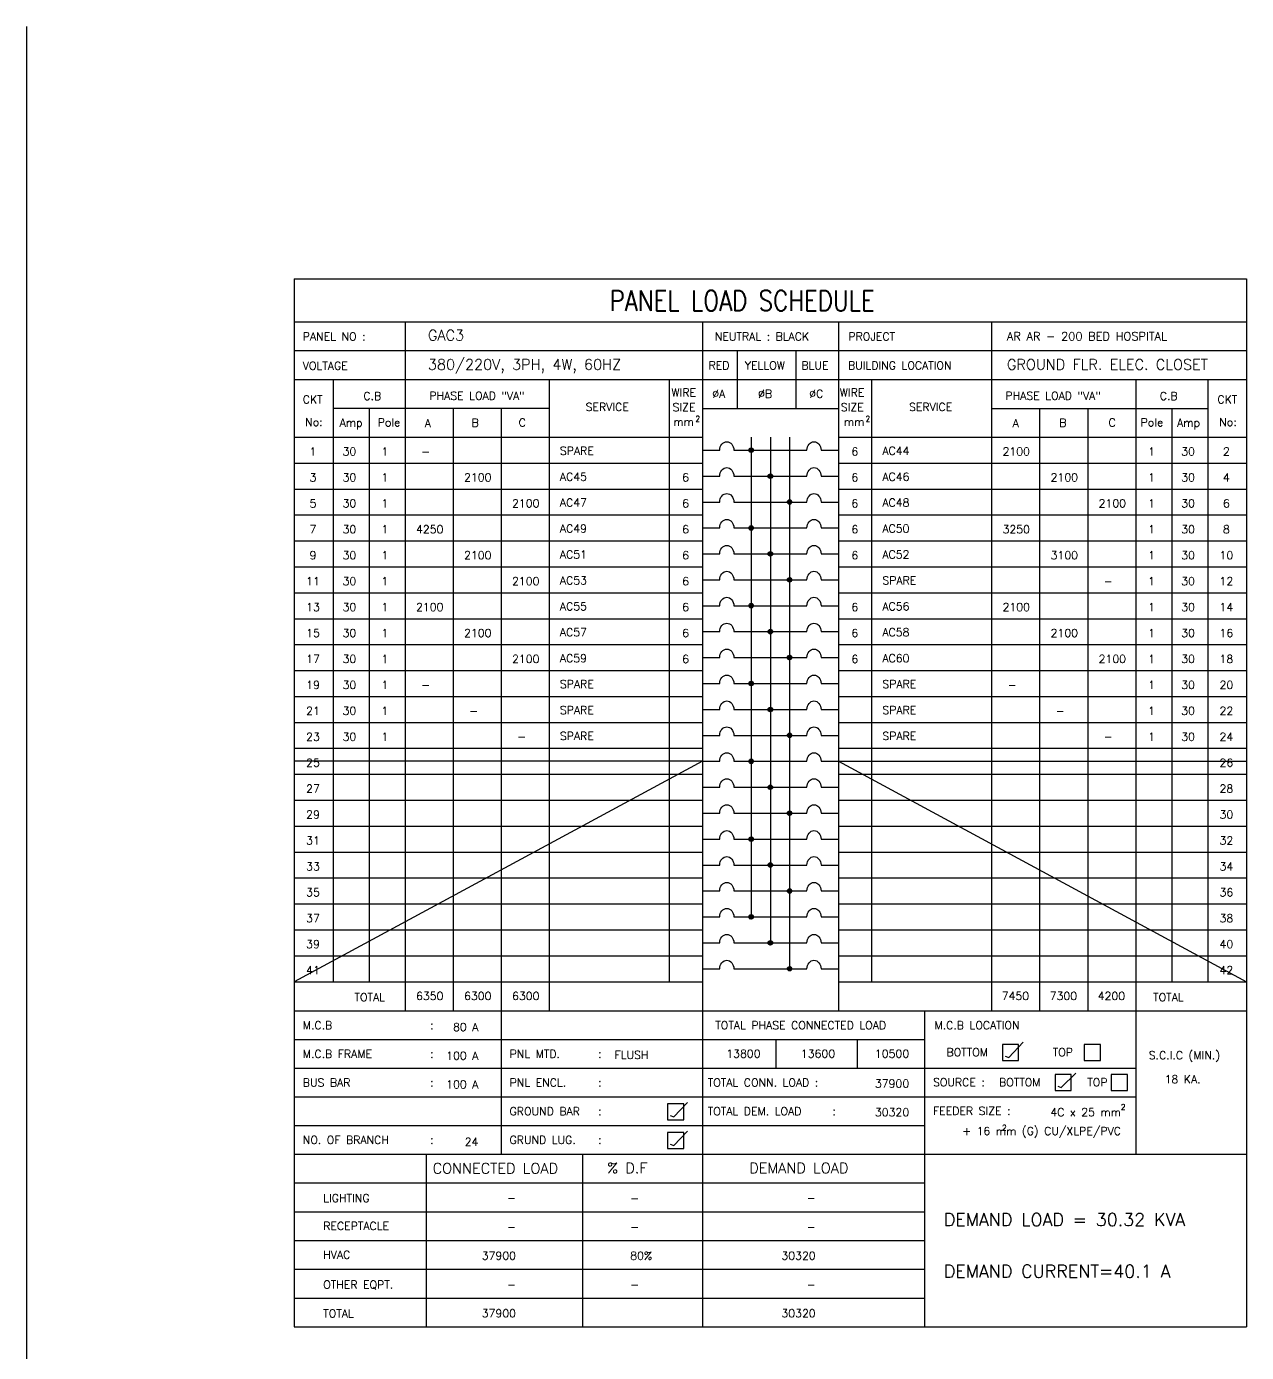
# Model space of a CAD drawing. Extents: x -146780 to -146669, y -1542 to -1454.
# Drawn here: x -146711.63 to -146684.99, y -1483.18 to -1454.23 of the extents above; entities that cross this region are included whole.
import ezdxf
from ezdxf.enums import TextEntityAlignment as Align

# ---------------------------------------------------------------- set-up
doc = ezdxf.new("R2010")
doc.units = 0
doc.header["$MEASUREMENT"] = 0
for name, color, linetype in [('BORDER', 4, 'CONTINUOUS'), ('E-TXT', 2, 'CONTINUOUS'), ('PANEL', 2, 'CONTINUOUS')]:
    doc.layers.add(name, color=color, linetype=linetype)
doc.styles.add('ROMANS', font='ROMANS.shx', dxfattribs={"height": 0.4})
pattern_1 = [(315, (58337.122361, 581.841381), (0.00864749998874, 0.00864749998874), [])]
pattern_2 = [(315, (58337.122361, 580.14324), (0.00864749998874, 0.00864749998874), [])]
pattern_3 = [(315, (58337.122361, 578.445099), (0.00864749998874, 0.00864749998874), [])]
pattern_4 = [(315, (58337.122361, 576.746957), (0.00864749998874, 0.00864749998874), [])]
pattern_5 = [(315, (58337.122361, 575.048816), (0.00864749998874, 0.00864749998874), [])]
pattern_6 = [(315, (58337.122361, 573.350675), (0.00864749998874, 0.00864749998874), [])]

msp = doc.modelspace()

# ---------------------------------------------------------------- hatches: boundary and pattern name
at = {"layer": 'PANEL', "linetype": 'Continuous'}
h = msp.add_hatch(dxfattribs=at)
h.set_pattern_fill('ANSI31', color=256, scale=0.068485, angle=406.041, style=0)
h.set_pattern_definition([(91.040959325, (58337.122361, 581.841381), (-0.00855917542476, -0.00015552164567), [])])
h.paths.add_polyline_path([(-146695.854, -1463.477, 1), (-146695.756, -1463.477, 1)])
h = msp.add_hatch(dxfattribs=at)
h.set_pattern_fill('ANSI31', color=256, scale=0.097835, angle=270, style=0)
h.set_pattern_definition(pattern_1)
h.paths.add_polyline_path([(-146695.435, -1464.043, 1), (-146695.337, -1464.043, 1)])
h = msp.add_hatch(dxfattribs=at)
h.set_pattern_fill('ANSI31', color=256, scale=0.097835, angle=270, style=0)
h.set_pattern_definition(pattern_1)
h.paths.add_polyline_path([(-146694.918, -1464.609, 1), (-146695.016, -1464.609, 1)])
h = msp.add_hatch(dxfattribs=at)
h.set_pattern_fill('ANSI31', color=256, scale=0.097835, angle=270, style=0)
h.set_pattern_definition(pattern_1)
h.paths.add_polyline_path([(-146695.756, -1465.175, 1), (-146695.854, -1465.175, 1)])
h = msp.add_hatch(dxfattribs=at)
h.set_pattern_fill('ANSI31', color=256, scale=0.097835, angle=270, style=0)
h.set_pattern_definition(pattern_1)
h.paths.add_polyline_path([(-146695.337, -1465.741, 1), (-146695.435, -1465.741, 1)])
h = msp.add_hatch(dxfattribs=at)
h.set_pattern_fill('ANSI31', color=256, scale=0.097835, angle=270, style=0)
h.set_pattern_definition(pattern_1)
h.paths.add_polyline_path([(-146694.918, -1466.307, 1), (-146695.016, -1466.307, 1)])
h = msp.add_hatch(dxfattribs=at)
h.set_pattern_fill('ANSI31', color=256, scale=0.097835, angle=270, style=0)
h.set_pattern_definition(pattern_2)
h.paths.add_polyline_path([(-146695.756, -1466.873, 1), (-146695.854, -1466.873, 1)])
h = msp.add_hatch(dxfattribs=at)
h.set_pattern_fill('ANSI31', color=256, scale=0.097835, angle=270, style=0)
h.set_pattern_definition(pattern_2)
h.paths.add_polyline_path([(-146695.337, -1467.439, 1), (-146695.435, -1467.439, 1)])
h = msp.add_hatch(dxfattribs=at)
h.set_pattern_fill('ANSI31', color=256, scale=0.097835, angle=270, style=0)
h.set_pattern_definition(pattern_2)
h.paths.add_polyline_path([(-146694.918, -1468.005, 1), (-146695.016, -1468.005, 1)])
h = msp.add_hatch(dxfattribs=at)
h.set_pattern_fill('ANSI31', color=256, scale=0.097835, angle=270, style=0)
h.set_pattern_definition(pattern_3)
h.paths.add_polyline_path([(-146695.756, -1468.571, 1), (-146695.854, -1468.571, 1)])
h = msp.add_hatch(dxfattribs=at)
h.set_pattern_fill('ANSI31', color=256, scale=0.097835, angle=270, style=0)
h.set_pattern_definition(pattern_3)
h.paths.add_polyline_path([(-146695.337, -1469.137, 1), (-146695.435, -1469.137, 1)])
h = msp.add_hatch(dxfattribs=at)
h.set_pattern_fill('ANSI31', color=256, scale=0.097835, angle=270, style=0)
h.set_pattern_definition(pattern_3)
h.paths.add_polyline_path([(-146694.918, -1469.703, 1), (-146695.016, -1469.703, 1)])
h = msp.add_hatch(dxfattribs=at)
h.set_pattern_fill('ANSI31', color=256, scale=0.097835, angle=270, style=0)
h.set_pattern_definition(pattern_4)
h.paths.add_polyline_path([(-146695.756, -1470.269, 1), (-146695.854, -1470.269, 1)])
h = msp.add_hatch(dxfattribs=at)
h.set_pattern_fill('ANSI31', color=256, scale=0.097835, angle=270, style=0)
h.set_pattern_definition(pattern_4)
h.paths.add_polyline_path([(-146695.337, -1470.836, 1), (-146695.435, -1470.836, 1)])
h = msp.add_hatch(dxfattribs=at)
h.set_pattern_fill('ANSI31', color=256, scale=0.097835, angle=270, style=0)
h.set_pattern_definition(pattern_4)
h.paths.add_polyline_path([(-146694.918, -1471.402, 1), (-146695.016, -1471.402, 1)])
h = msp.add_hatch(dxfattribs=at)
h.set_pattern_fill('ANSI31', color=256, scale=0.097835, angle=270, style=0)
h.set_pattern_definition(pattern_5)
h.paths.add_polyline_path([(-146695.756, -1471.968, 1), (-146695.854, -1471.968, 1)])
h = msp.add_hatch(dxfattribs=at)
h.set_pattern_fill('ANSI31', color=256, scale=0.097835, angle=270, style=0)
h.set_pattern_definition(pattern_5)
h.paths.add_polyline_path([(-146695.337, -1472.534, 1), (-146695.435, -1472.534, 1)])
h = msp.add_hatch(dxfattribs=at)
h.set_pattern_fill('ANSI31', color=256, scale=0.097835, angle=270, style=0)
h.set_pattern_definition(pattern_5)
h.paths.add_polyline_path([(-146694.918, -1473.1, 1), (-146695.016, -1473.1, 1)])
h = msp.add_hatch(dxfattribs=at)
h.set_pattern_fill('ANSI31', color=256, scale=0.097835, angle=270, style=0)
h.set_pattern_definition(pattern_6)
h.paths.add_polyline_path([(-146695.756, -1473.666, 1), (-146695.854, -1473.666, 1)])
h = msp.add_hatch(dxfattribs=at)
h.set_pattern_fill('ANSI31', color=256, scale=0.097835, angle=270, style=0)
h.set_pattern_definition(pattern_6)
h.paths.add_polyline_path([(-146695.337, -1474.232, 1), (-146695.435, -1474.232, 1)])
h = msp.add_hatch(dxfattribs=at)
h.set_pattern_fill('ANSI31', color=256, scale=0.097835, angle=270, style=0)
h.set_pattern_definition(pattern_6)
h.paths.add_polyline_path([(-146694.918, -1474.798, 1), (-146695.016, -1474.798, 1)])

# ---------------------------------------------------------------- linework, layer by layer
at = {"layer": 'BORDER', "color": 1}
msp.add_line((-146711.628, -1454.228), (-146711.628, -1541.622), dxfattribs=at)
at = {"layer": 'PANEL', "color": 6}
for p, q in [((-146705.781, -1459.735), (-146684.991, -1459.735)), ((-146705.781, -1459.735), (-146705.781, -1482.618)), ((-146684.991, -1459.735), (-146684.991, -1482.618)), ((-146705.781, -1482.618), (-146684.991, -1482.618))]:
    msp.add_line(p, q, dxfattribs=at)
at = {"layer": 'PANEL', "color": 2}
for p, q in [((-146705.781, -1460.678), (-146684.991, -1460.678)), ((-146696.871, -1460.678), (-146696.871, -1475.714)), ((-146693.901, -1460.678), (-146693.901, -1475.714)), ((-146705.781, -1461.936), (-146684.991, -1461.936)), ((-146696.871, -1462.568), (-146693.901, -1462.568)), ((-146705.781, -1475.714), (-146684.991, -1475.714))]:
    msp.add_line(p, q, dxfattribs=at)
at = {"layer": 'PANEL', "color": 11}
for p, q in [((-146703.362, -1460.678), (-146703.362, -1475.714)), ((-146690.555, -1460.678), (-146690.555, -1475.714)), ((-146704.934, -1461.936), (-146704.934, -1475.081)), ((-146700.217, -1461.936), (-146700.217, -1475.714)), ((-146697.597, -1461.936), (-146697.597, -1475.081)), ((-146693.176, -1461.936), (-146693.176, -1475.081)), ((-146687.41, -1461.936), (-146687.41, -1478.844)), ((-146685.838, -1461.936), (-146685.838, -1475.081)), ((-146700.217, -1462.565), (-146704.934, -1462.565)), ((-146704.148, -1462.565), (-146704.148, -1475.081)), ((-146702.314, -1462.565), (-146702.314, -1475.714)), ((-146701.265, -1462.565), (-146701.265, -1478.844)), ((-146690.555, -1462.565), (-146685.838, -1462.565)), ((-146689.507, -1462.565), (-146689.507, -1475.714)), ((-146688.458, -1462.565), (-146688.458, -1475.714)), ((-146686.624, -1462.565), (-146686.624, -1475.081)), ((-146705.781, -1463.194), (-146696.871, -1463.194)), ((-146693.901, -1463.194), (-146684.991, -1463.194)), ((-146705.781, -1463.76), (-146696.871, -1463.76)), ((-146693.901, -1463.76), (-146684.991, -1463.76)), ((-146705.781, -1464.326), (-146696.871, -1464.326)), ((-146693.901, -1464.326), (-146684.991, -1464.326)), ((-146705.781, -1464.892), (-146696.871, -1464.892)), ((-146693.901, -1464.892), (-146684.991, -1464.892)), ((-146705.781, -1465.458), (-146696.871, -1465.458)), ((-146693.901, -1465.458), (-146684.991, -1465.458)), ((-146705.781, -1466.024), (-146696.871, -1466.024)), ((-146693.901, -1466.024), (-146684.991, -1466.024)), ((-146705.781, -1466.59), (-146696.871, -1466.59)), ((-146693.901, -1466.59), (-146684.991, -1466.59)), ((-146705.781, -1467.156), (-146696.871, -1467.156)), ((-146693.901, -1467.156), (-146684.991, -1467.156)), ((-146705.781, -1467.722), (-146696.871, -1467.722)), ((-146693.901, -1467.722), (-146684.991, -1467.722)), ((-146705.781, -1468.288), (-146696.871, -1468.288)), ((-146693.901, -1468.288), (-146684.991, -1468.288)), ((-146705.781, -1468.854), (-146696.871, -1468.854)), ((-146693.901, -1468.854), (-146684.991, -1468.854)), ((-146705.781, -1469.42), (-146696.871, -1469.42)), ((-146693.901, -1469.42), (-146684.991, -1469.42)), ((-146705.781, -1469.986), (-146696.871, -1469.986)), ((-146693.901, -1469.986), (-146684.991, -1469.986)), ((-146705.781, -1470.553), (-146696.871, -1470.553)), ((-146693.901, -1470.553), (-146684.991, -1470.553)), ((-146705.781, -1471.119), (-146696.871, -1471.119)), ((-146693.901, -1471.119), (-146684.991, -1471.119)), ((-146705.781, -1471.685), (-146696.871, -1471.685)), ((-146693.901, -1471.685), (-146684.991, -1471.685)), ((-146705.781, -1472.251), (-146696.871, -1472.251)), ((-146693.901, -1472.251), (-146684.991, -1472.251)), ((-146705.781, -1472.817), (-146696.871, -1472.817)), ((-146693.901, -1472.817), (-146684.991, -1472.817)), ((-146705.781, -1473.383), (-146696.871, -1473.383)), ((-146693.901, -1473.383), (-146684.991, -1473.383)), ((-146705.781, -1473.949), (-146696.871, -1473.949)), ((-146693.901, -1473.949), (-146684.991, -1473.949)), ((-146705.781, -1474.515), (-146696.871, -1474.515)), ((-146693.901, -1474.515), (-146684.991, -1474.515)), ((-146705.781, -1475.081), (-146696.871, -1475.081)), ((-146693.901, -1475.081), (-146684.991, -1475.081)), ((-146696.871, -1475.714), (-146696.871, -1482.618)), ((-146692.019, -1475.714), (-146692.019, -1478.844)), ((-146705.781, -1476.34), (-146692.019, -1476.34)), ((-146695.265, -1476.34), (-146695.265, -1476.966)), ((-146693.495, -1476.34), (-146693.495, -1476.966)), ((-146705.781, -1476.966), (-146687.41, -1476.966)), ((-146705.781, -1477.592), (-146687.41, -1477.592)), ((-146705.781, -1478.218), (-146692.019, -1478.218)), ((-146705.781, -1478.844), (-146684.991, -1478.844)), ((-146702.9, -1478.844), (-146702.9, -1482.618)), ((-146699.492, -1478.844), (-146699.492, -1482.618)), ((-146692.019, -1478.844), (-146692.019, -1482.618)), ((-146705.781, -1479.473), (-146692.019, -1479.473)), ((-146705.781, -1480.102), (-146692.019, -1480.102)), ((-146705.781, -1480.731), (-146692.019, -1480.731)), ((-146705.781, -1481.36), (-146692.019, -1481.36)), ((-146705.781, -1481.989), (-146692.019, -1481.989))]:
    msp.add_line(p, q, dxfattribs=at)
at = {"layer": 'PANEL'}
for p, q in [((-146705.781, -1461.304), (-146684.991, -1461.304)), ((-146696.101, -1462.568), (-146696.101, -1461.304)), ((-146694.825, -1462.568), (-146694.825, -1461.304)), ((-146695.805, -1463.194), (-146695.805, -1473.666)), ((-146695.386, -1463.194), (-146695.386, -1474.232)), ((-146694.967, -1463.194), (-146694.967, -1474.798)), ((-146696.871, -1463.477), (-146696.492, -1463.477)), ((-146696.184, -1463.477), (-146694.588, -1463.477)), ((-146694.28, -1463.477), (-146693.901, -1463.477)), ((-146696.871, -1464.043), (-146696.492, -1464.043)), ((-146696.184, -1464.043), (-146694.588, -1464.043)), ((-146694.28, -1464.043), (-146693.901, -1464.043)), ((-146696.871, -1464.609), (-146696.492, -1464.609)), ((-146696.184, -1464.609), (-146694.588, -1464.609)), ((-146694.28, -1464.609), (-146693.901, -1464.609)), ((-146696.871, -1465.175), (-146696.492, -1465.175)), ((-146696.184, -1465.175), (-146694.588, -1465.175)), ((-146694.28, -1465.175), (-146693.901, -1465.175)), ((-146696.871, -1465.741), (-146696.492, -1465.741)), ((-146696.184, -1465.741), (-146694.588, -1465.741)), ((-146694.28, -1465.741), (-146693.901, -1465.741)), ((-146696.871, -1466.307), (-146696.492, -1466.307)), ((-146696.184, -1466.307), (-146694.588, -1466.307)), ((-146694.28, -1466.307), (-146693.901, -1466.307)), ((-146696.871, -1466.873), (-146696.492, -1466.873)), ((-146696.184, -1466.873), (-146694.588, -1466.873)), ((-146694.28, -1466.873), (-146693.901, -1466.873)), ((-146696.871, -1467.439), (-146696.492, -1467.439)), ((-146696.184, -1467.439), (-146694.588, -1467.439)), ((-146694.28, -1467.439), (-146693.901, -1467.439)), ((-146696.871, -1468.005), (-146696.492, -1468.005)), ((-146696.184, -1468.005), (-146694.588, -1468.005)), ((-146694.28, -1468.005), (-146693.901, -1468.005)), ((-146696.871, -1468.571), (-146696.492, -1468.571)), ((-146696.184, -1468.571), (-146694.588, -1468.571)), ((-146694.28, -1468.571), (-146693.901, -1468.571)), ((-146696.871, -1469.137), (-146696.492, -1469.137)), ((-146696.184, -1469.137), (-146694.588, -1469.137)), ((-146694.28, -1469.137), (-146693.901, -1469.137)), ((-146696.871, -1469.703), (-146696.492, -1469.703)), ((-146696.184, -1469.703), (-146694.588, -1469.703)), ((-146694.28, -1469.703), (-146693.901, -1469.703)), ((-146696.871, -1470.269), (-146696.492, -1470.269)), ((-146696.184, -1470.269), (-146694.588, -1470.269)), ((-146694.28, -1470.269), (-146693.901, -1470.269)), ((-146696.871, -1470.836), (-146696.492, -1470.836)), ((-146696.184, -1470.836), (-146694.588, -1470.836)), ((-146694.28, -1470.836), (-146693.901, -1470.836)), ((-146696.871, -1471.402), (-146696.492, -1471.402)), ((-146696.184, -1471.402), (-146694.588, -1471.402)), ((-146694.28, -1471.402), (-146693.901, -1471.402)), ((-146696.871, -1471.968), (-146696.492, -1471.968)), ((-146696.184, -1471.968), (-146694.588, -1471.968)), ((-146694.28, -1471.968), (-146693.901, -1471.968)), ((-146696.871, -1472.534), (-146696.492, -1472.534)), ((-146696.184, -1472.534), (-146694.588, -1472.534)), ((-146694.28, -1472.534), (-146693.901, -1472.534)), ((-146696.871, -1473.1), (-146696.492, -1473.1)), ((-146696.184, -1473.1), (-146694.588, -1473.1)), ((-146694.28, -1473.1), (-146693.901, -1473.1)), ((-146696.871, -1473.666), (-146696.492, -1473.666)), ((-146696.184, -1473.666), (-146694.588, -1473.666)), ((-146694.28, -1473.666), (-146693.901, -1473.666)), ((-146696.871, -1474.232), (-146696.492, -1474.232)), ((-146696.184, -1474.232), (-146694.588, -1474.232)), ((-146694.28, -1474.232), (-146693.901, -1474.232)), ((-146696.871, -1474.798), (-146696.492, -1474.798)), ((-146696.184, -1474.798), (-146694.588, -1474.798)), ((-146694.28, -1474.798), (-146693.901, -1474.798)), ((-146690.183, -1476.734), (-146689.864, -1476.401)), ((-146690.259, -1476.703), (-146690.183, -1476.734)), ((-146689.036, -1477.389), (-146688.717, -1477.076)), ((-146689.111, -1477.359), (-146689.036, -1477.389)), ((-146697.496, -1478.029), (-146697.197, -1477.717)), ((-146697.571, -1477.999), (-146697.496, -1478.029)), ((-146697.496, -1478.657), (-146697.197, -1478.344)), ((-146697.571, -1478.627), (-146697.496, -1478.657))]:
    msp.add_line(p, q, dxfattribs=at)
at = {"layer": 'PANEL', "color": 7}
for p, q in [((-146696.871, -1470.269), (-146705.781, -1475.081)), ((-146696.871, -1470.269), (-146705.781, -1470.269)), ((-146693.901, -1470.269), (-146684.991, -1475.081)), ((-146693.901, -1470.269), (-146684.991, -1470.269))]:
    msp.add_line(p, q, dxfattribs=at)
at = {"layer": 'PANEL', "color": 11}
for points in [[(-146689.966, -1476.45), (-146690.316, -1476.45), (-146690.316, -1476.8), (-146689.966, -1476.8)], [(-146688.182, -1476.45), (-146688.532, -1476.45), (-146688.532, -1476.8), (-146688.182, -1476.8)], [(-146688.819, -1477.106), (-146689.169, -1477.106), (-146689.169, -1477.455), (-146688.819, -1477.455)], [(-146687.592, -1477.106), (-146687.942, -1477.106), (-146687.942, -1477.455), (-146687.592, -1477.455)], [(-146697.279, -1477.746), (-146697.629, -1477.746), (-146697.629, -1478.095), (-146697.279, -1478.095)], [(-146697.279, -1478.374), (-146697.629, -1478.374), (-146697.629, -1478.723), (-146697.279, -1478.723)]]:
    msp.add_lwpolyline(points, close=True, dxfattribs=at)
at = {"layer": 'PANEL'}
for centre in [(-146695.805, -1463.477), (-146695.386, -1464.043), (-146694.967, -1464.609), (-146695.805, -1465.175), (-146695.386, -1465.741), (-146694.967, -1466.307), (-146695.805, -1466.873), (-146695.386, -1467.439), (-146694.967, -1468.005), (-146695.805, -1468.571), (-146695.386, -1469.137), (-146694.967, -1469.703), (-146695.805, -1470.269), (-146695.386, -1470.836), (-146694.967, -1471.402), (-146695.805, -1471.968), (-146695.386, -1472.534), (-146694.967, -1473.1), (-146695.805, -1473.666), (-146695.386, -1474.232), (-146694.967, -1474.798)]:
    msp.add_circle(centre, 0.0489, dxfattribs=at)
at = {"layer": 'PANEL', "extrusion": (0, 0, -1)}
for centre in [(-146696.338, -1463.477), (-146694.434, -1463.477), (-146696.338, -1464.043), (-146694.434, -1464.043), (-146696.338, -1464.609), (-146694.434, -1464.609), (-146696.338, -1465.175), (-146694.434, -1465.175), (-146696.338, -1465.741), (-146694.434, -1465.741), (-146696.338, -1466.307), (-146694.434, -1466.307), (-146696.338, -1466.873), (-146694.434, -1466.873), (-146696.338, -1467.439), (-146694.434, -1467.439), (-146696.338, -1468.005), (-146694.434, -1468.005), (-146696.338, -1468.571), (-146694.434, -1468.571), (-146696.338, -1469.137), (-146694.434, -1469.137), (-146696.338, -1469.703), (-146694.434, -1469.703), (-146696.338, -1470.269), (-146694.434, -1470.269), (-146696.338, -1470.836), (-146694.434, -1470.836), (-146696.338, -1471.402), (-146694.434, -1471.402), (-146696.338, -1471.968), (-146694.434, -1471.968), (-146696.338, -1472.534), (-146694.434, -1472.534), (-146696.338, -1473.1), (-146694.434, -1473.1), (-146696.338, -1473.666), (-146694.434, -1473.666), (-146696.338, -1474.232), (-146694.434, -1474.232), (-146696.338, -1474.798), (-146694.434, -1474.798)]:
    msp.add_ellipse(centre, major_axis=(0, 0.185), ratio=0.833333, start_param=-1.570796, end_param=1.570796, dxfattribs=at)

# ---------------------------------------------------------------- texts
at = {"layer": 'E-TXT', "style": 'ROMANS'}
for s, height, p in [('GAC3', 0.2306, (-146702.864, -1461.083)), ('AR AR - 200 BED HOSPITAL', 0.18169, (-146690.222, -1461.081)), ('380/220V, 3PH, 4W, 60HZ', 0.23061, (-146702.864, -1461.723)), ('GROUND FLR. ELEC. CLOSET', 0.23061, (-146690.222, -1461.723)), ('30', 0.1747, (-146704.726, -1463.593)), ('30', 0.1747, (-146686.416, -1463.593)), ('30', 0.1747, (-146704.726, -1464.159)), ('30', 0.1747, (-146686.416, -1464.159)), ('30', 0.1747, (-146704.726, -1464.726)), ('30', 0.1747, (-146686.416, -1464.726)), ('30', 0.1747, (-146704.726, -1465.292)), ('30', 0.1747, (-146686.416, -1465.292)), ('30', 0.1747, (-146704.726, -1465.858)), ('30', 0.1747, (-146686.416, -1465.858)), ('30', 0.1747, (-146704.726, -1466.424)), ('30', 0.1747, (-146686.416, -1466.424)), ('30', 0.1747, (-146704.726, -1466.99)), ('30', 0.1747, (-146686.416, -1466.99)), ('30', 0.1747, (-146704.726, -1467.556)), ('30', 0.1747, (-146686.416, -1467.556)), ('30', 0.1747, (-146704.726, -1468.122)), ('30', 0.1747, (-146686.416, -1468.122)), ('30', 0.1747, (-146704.726, -1468.688)), ('30', 0.1747, (-146686.416, -1468.688)), ('30', 0.1747, (-146704.726, -1469.254)), ('30', 0.1747, (-146686.416, -1469.254)), ('30', 0.1747, (-146704.726, -1469.82)), ('30', 0.1747, (-146686.416, -1469.82))]:
    msp.add_text(s, height=height, dxfattribs=at).set_placement(p)
for s, p in [('1', (-146703.801, -1463.507)), ('6', (-146693.542, -1463.507)), ('1', (-146687.063, -1463.507)), ('1', (-146703.801, -1464.073)), ('6', (-146697.237, -1464.073)), ('6', (-146693.542, -1464.073)), ('1', (-146687.063, -1464.073)), ('1', (-146703.801, -1464.639)), ('6', (-146697.237, -1464.639)), ('6', (-146693.542, -1464.639)), ('1', (-146687.063, -1464.639)), ('1', (-146703.801, -1465.205)), ('6', (-146697.237, -1465.205)), ('6', (-146693.542, -1465.205)), ('1', (-146687.063, -1465.205)), ('1', (-146703.801, -1465.771)), ('6', (-146697.237, -1465.771)), ('6', (-146693.542, -1465.771)), ('1', (-146687.063, -1465.771)), ('1', (-146703.801, -1466.337)), ('6', (-146697.237, -1466.337)), ('1', (-146687.063, -1466.337)), ('1', (-146703.801, -1466.903)), ('6', (-146697.237, -1466.903)), ('6', (-146693.542, -1466.903)), ('1', (-146687.063, -1466.903)), ('1', (-146703.801, -1467.469)), ('6', (-146697.237, -1467.469)), ('6', (-146693.542, -1467.469)), ('1', (-146687.063, -1467.469)), ('1', (-146703.801, -1468.036)), ('6', (-146697.237, -1468.036)), ('6', (-146693.542, -1468.036)), ('1', (-146687.063, -1468.036)), ('1', (-146703.801, -1468.602)), ('1', (-146687.063, -1468.602)), ('1', (-146703.801, -1469.168)), ('1', (-146687.063, -1469.168)), ('1', (-146703.801, -1469.734)), ('1', (-146687.063, -1469.734))]:
    msp.add_text(s, height=0.175, dxfattribs=at).set_placement(p, align=Align.MIDDLE)
for s, height, p in [('-', 0.175, (-146702.817, -1463.593)), ('2100', 0.1747, (-146689.718, -1463.593)), ('2100', 0.1747, (-146701.476, -1464.159)), ('2100', 0.1747, (-146688.669, -1464.159)), ('2100', 0.1747, (-146700.428, -1464.726)), ('2100', 0.1747, (-146687.621, -1464.726)), ('4250', 0.1747, (-146702.525, -1465.292)), ('3250', 0.1747, (-146689.718, -1465.292)), ('2100', 0.1747, (-146701.476, -1465.858)), ('3100', 0.1747, (-146688.669, -1465.858)), ('2100', 0.1747, (-146700.428, -1466.424)), ('-', 0.175, (-146687.913, -1466.424)), ('2100', 0.1747, (-146702.525, -1466.99)), ('2100', 0.1747, (-146689.718, -1466.99)), ('2100', 0.1747, (-146701.476, -1467.556)), ('2100', 0.1747, (-146688.669, -1467.556)), ('2100', 0.1747, (-146700.428, -1468.122)), ('2100', 0.1747, (-146687.621, -1468.122)), ('-', 0.175, (-146702.817, -1468.688)), ('-', 0.175, (-146690.01, -1468.688)), ('-', 0.175, (-146701.768, -1469.254)), ('-', 0.175, (-146688.961, -1469.254)), ('-', 0.175, (-146700.72, -1469.82)), ('-', 0.175, (-146687.913, -1469.82)), ('6350', 0.1747, (-146702.525, -1475.48)), ('6300', 0.1747, (-146701.476, -1475.48)), ('6300', 0.1747, (-146700.428, -1475.48)), ('7450', 0.1747, (-146689.737, -1475.48)), ('7300', 0.1747, (-146688.689, -1475.48)), ('4200', 0.1747, (-146687.641, -1475.48)), ('80 A', 0.1747, (-146701.762, -1476.158)), ('FLUSH', 0.1747, (-146698.048, -1476.766)), ('13800', 0.1747, (-146695.601, -1476.74)), ('13600', 0.1747, (-146693.972, -1476.74)), ('10500', 0.1747, (-146692.356, -1476.74)), ('100 A', 0.1747, (-146701.762, -1476.784)), ('100 A', 0.1747, (-146701.762, -1477.41)), ('37900', 0.1747, (-146692.356, -1477.392)), ('30320', 0.1747, (-146692.356, -1478.018)), ('4C x 25 mm', 0.1747, (-146687.731, -1478.018)), ('2', 0.122, (-146687.631, -1477.88)), ('+ 16 mm (G) CU/XLPE/PVC', 0.17471, (-146687.731, -1478.428)), ('2', 0.122, (-146690.227, -1478.331)), ('24', 0.1747, (-146701.762, -1478.662)), ('-', 0.175, (-146700.94, -1479.892)), ('-', 0.175, (-146694.397, -1479.892)), ('-', 0.175, (-146700.94, -1480.521)), ('-', 0.175, (-146694.397, -1480.521)), ('37900', 0.1747, (-146700.94, -1481.15)), ('30320', 0.1747, (-146694.397, -1481.15)), ('-', 0.175, (-146700.94, -1481.779)), ('-', 0.175, (-146694.397, -1481.779)), ('37900', 0.1747, (-146700.94, -1482.408)), ('30320', 0.1747, (-146694.397, -1482.408))]:
    msp.add_text(s, height=height, dxfattribs=at).set_placement(p, align=Align.RIGHT)
at = {"layer": 'PANEL', "color": 6, "style": 'ROMANS', "width": 0.833333}
msp.add_text('PANEL LOAD SCHEDULE', height=0.44026, dxfattribs=at).set_placement((-146698.896, -1460.434))
at = {"layer": 'PANEL', "style": 'ROMANS'}
for s, height, p in [('PANEL NO :', 0.1747, (-146705.596, -1461.083)), ('NEUTRAL : BLACK', 0.17471, (-146696.599, -1461.083)), ('PROJECT', 0.1747, (-146693.683, -1461.083)), ('RED', 0.1747, (-146696.736, -1461.715)), ('YELLOW', 0.1747, (-146695.943, -1461.715)), ('BLUE', 0.1747, (-146694.709, -1461.715)), ('BUILDING LOCATION', 0.17471, (-146693.692, -1461.715)), ('VOLTAGE', 0.1747, (-146705.596, -1461.721)), ('CKT', 0.1747, (-146705.596, -1462.457)), ('C.B', 0.1747, (-146704.272, -1462.382)), ('PHASE LOAD "VA"', 0.17471, (-146702.832, -1462.376)), ('WIRE', 0.1747, (-146697.548, -1462.306)), ('%%CA', 0.1747, (-146696.655, -1462.334)), ('%%CB', 0.1747, (-146695.655, -1462.334)), ('%%CC', 0.1747, (-146694.54, -1462.334)), ('WIRE', 0.1747, (-146693.873, -1462.306)), ('PHASE LOAD "VA"', 0.17471, (-146690.253, -1462.376)), ('C.B', 0.1747, (-146686.883, -1462.382)), ('CKT', 0.1747, (-146685.625, -1462.457)), ('SERVICE', 0.1747, (-146699.42, -1462.621)), ('SIZE', 0.1747, (-146697.522, -1462.627)), ('SIZE', 0.1747, (-146693.849, -1462.627)), ('SERVICE', 0.1747, (-146692.359, -1462.621)), ('No:', 0.1747, (-146705.544, -1462.95)), ('Amp', 0.1747, (-146704.791, -1462.964)), ('Pole', 0.1747, (-146703.96, -1462.957)), ('A', 0.175, (-146702.934, -1462.973)), ('B', 0.175, (-146701.91, -1462.965)), ('C', 0.175, (-146700.883, -1462.963)), ('mm', 0.1747, (-146697.506, -1462.948)), ('mm', 0.1747, (-146693.782, -1462.948)), ('A', 0.175, (-146690.098, -1462.973)), ('B', 0.175, (-146689.08, -1462.965)), ('C', 0.175, (-146688.003, -1462.963)), ('Pole', 0.1747, (-146687.303, -1462.957)), ('Amp', 0.1747, (-146686.506, -1462.964)), ('No:', 0.1747, (-146685.586, -1462.95)), ('SPARE', 0.1747, (-146699.982, -1463.578)), ('AC44', 0.1747, (-146692.941, -1463.578)), ('AC45', 0.1747, (-146699.982, -1464.144)), ('AC46', 0.1747, (-146692.941, -1464.144)), ('AC47', 0.1747, (-146699.982, -1464.71)), ('AC48', 0.1747, (-146692.941, -1464.71)), ('AC49', 0.1747, (-146699.982, -1465.276)), ('AC50', 0.1747, (-146692.941, -1465.276)), ('AC51', 0.1747, (-146699.982, -1465.842)), ('AC52', 0.1747, (-146692.941, -1465.842)), ('AC53', 0.1747, (-146699.982, -1466.408)), ('SPARE', 0.1747, (-146692.941, -1466.408)), ('AC55', 0.1747, (-146699.982, -1466.974)), ('AC56', 0.1747, (-146692.941, -1466.974)), ('AC57', 0.1747, (-146699.982, -1467.54)), ('AC58', 0.1747, (-146692.941, -1467.54)), ('AC59', 0.1747, (-146699.982, -1468.106)), ('AC60', 0.1747, (-146692.941, -1468.106)), ('SPARE', 0.1747, (-146699.982, -1468.672)), ('SPARE', 0.1747, (-146692.941, -1468.672)), ('SPARE', 0.1747, (-146699.982, -1469.238)), ('SPARE', 0.1747, (-146692.941, -1469.238)), ('SPARE', 0.1747, (-146699.982, -1469.804)), ('SPARE', 0.1747, (-146692.941, -1469.804)), ('TOTAL', 0.1747, (-146704.467, -1475.507)), ('TOTAL', 0.1747, (-146687.029, -1475.507)), ('M.C.B', 0.1747, (-146705.596, -1476.119)), (':', 0.175, (-146702.814, -1476.119)), ('TOTAL PHASE CONNECTED LOAD', 0.17471, (-146696.589, -1476.119)), ('M.C.B LOCATION', 0.17471, (-146691.803, -1476.119)), ('M.C.B FRAME', 0.17471, (-146705.596, -1476.745)), ('PNL MTD.', 0.1747, (-146701.08, -1476.745)), ('BOTTOM', 0.1747, (-146691.541, -1476.708)), ('TOP', 0.1747, (-146689.221, -1476.708)), ('S.C.I.C (MIN.)', 0.17471, (-146687.125, -1476.774)), (':', 0.175, (-146702.814, -1476.745)), (':', 0.175, (-146699.146, -1476.745)), ('18 KA.', 0.1747, (-146686.779, -1477.298)), ('BUS BAR', 0.1747, (-146705.596, -1477.371)), (':', 0.175, (-146702.814, -1477.371)), ('PNL ENCL.', 0.1747, (-146701.08, -1477.371)), (':', 0.175, (-146699.146, -1477.371)), ('TOTAL CONN. LOAD :', 0.17471, (-146696.753, -1477.371)), ('SOURCE :', 0.1747, (-146691.836, -1477.364)), ('BOTTOM', 0.1747, (-146690.394, -1477.364)), ('TOP', 0.1747, (-146688.467, -1477.364)), ('GROUND BAR', 0.1747, (-146701.08, -1477.997)), (':', 0.175, (-146699.146, -1477.997)), ('TOTAL DEM. LOAD ', 0.17471, (-146696.753, -1477.997)), (':', 0.175, (-146694.032, -1477.997)), ('FEEDER SIZE :', 0.17471, (-146691.836, -1477.99)), ('NO. OF BRANCH', 0.17471, (-146705.596, -1478.623)), (':', 0.175, (-146702.814, -1478.623)), ('GRUND LUG.', 0.1747, (-146701.08, -1478.623)), (':', 0.175, (-146699.146, -1478.623)), ('CONNECTED LOAD', 0.23061, (-146702.76, -1479.271)), ('% D.F', 0.2306, (-146698.949, -1479.264)), ('DEMAND LOAD', 0.23061, (-146695.848, -1479.264)), ('LIGHTING', 0.1747, (-146705.149, -1479.893)), ('-', 0.175, (-146698.447, -1479.893)), ('RECEPTACLE', 0.1747, (-146705.149, -1480.501)), ('DEMAND LOAD = 30.32 KVA', 0.27953, (-146691.6, -1480.414)), ('-', 0.175, (-146698.447, -1480.522)), ('HVAC', 0.1747, (-146705.149, -1481.13)), ('80%', 0.1747, (-146698.447, -1481.151)), ('DEMAND CURRENT=40.1 A', 0.27953, (-146691.6, -1481.541)), ('OTHER EQPT.', 0.17471, (-146705.149, -1481.782)), ('-', 0.175, (-146698.447, -1481.78)), ('TOTAL', 0.1747, (-146705.149, -1482.411))]:
    msp.add_text(s, height=height, dxfattribs=at).set_placement(p)
at = {"layer": 'PANEL', "style": 'ROMANS', "width": 0.833333}
for p in [(-146697.019, -1462.859), (-146693.305, -1462.859)]:
    msp.add_text('2', height=0.132, dxfattribs=at).set_placement(p)
at = {"layer": 'PANEL', "style": 'ROMANS'}
for s, height, p in [('1', 0.175, (-146705.373, -1463.507)), ('2', 0.175, (-146685.43, -1463.507)), ('3', 0.175, (-146705.373, -1464.073)), ('4', 0.175, (-146685.43, -1464.073)), ('5', 0.175, (-146705.373, -1464.639)), ('6', 0.175, (-146685.43, -1464.639)), ('7', 0.175, (-146705.373, -1465.205)), ('8', 0.175, (-146685.43, -1465.205)), ('9', 0.175, (-146705.373, -1465.771)), ('10', 0.1747, (-146685.43, -1465.771)), ('11', 0.1747, (-146705.373, -1466.337)), ('12', 0.1747, (-146685.43, -1466.337)), ('13', 0.1747, (-146705.373, -1466.903)), ('14', 0.1747, (-146685.43, -1466.903)), ('15', 0.1747, (-146705.373, -1467.469)), ('16', 0.1747, (-146685.43, -1467.469)), ('17', 0.1747, (-146705.373, -1468.036)), ('18', 0.1747, (-146685.43, -1468.036)), ('19', 0.1747, (-146705.373, -1468.602)), ('20', 0.1747, (-146685.43, -1468.602)), ('21', 0.1747, (-146705.373, -1469.168)), ('22', 0.1747, (-146685.43, -1469.168)), ('23', 0.1747, (-146705.373, -1469.734)), ('24', 0.1747, (-146685.43, -1469.734)), ('25', 0.1747, (-146705.373, -1470.3)), ('26', 0.1747, (-146685.43, -1470.3)), ('27', 0.1747, (-146705.373, -1470.866)), ('28', 0.1747, (-146685.43, -1470.866)), ('29', 0.1747, (-146705.373, -1471.432)), ('30', 0.1747, (-146685.43, -1471.432)), ('31', 0.1747, (-146705.373, -1471.998)), ('32', 0.1747, (-146685.43, -1471.998)), ('33', 0.1747, (-146705.373, -1472.564)), ('34', 0.1747, (-146685.43, -1472.564)), ('35', 0.1747, (-146705.373, -1473.13)), ('36', 0.1747, (-146685.43, -1473.13)), ('37', 0.1747, (-146705.373, -1473.696)), ('38', 0.1747, (-146685.43, -1473.696)), ('39', 0.1747, (-146705.373, -1474.262)), ('40', 0.1747, (-146685.43, -1474.262)), ('41', 0.1747, (-146705.373, -1474.828)), ('42', 0.1747, (-146685.43, -1474.828))]:
    msp.add_text(s, height=height, dxfattribs=at).set_placement(p, align=Align.MIDDLE)

doc.saveas('drawing.dxf')
